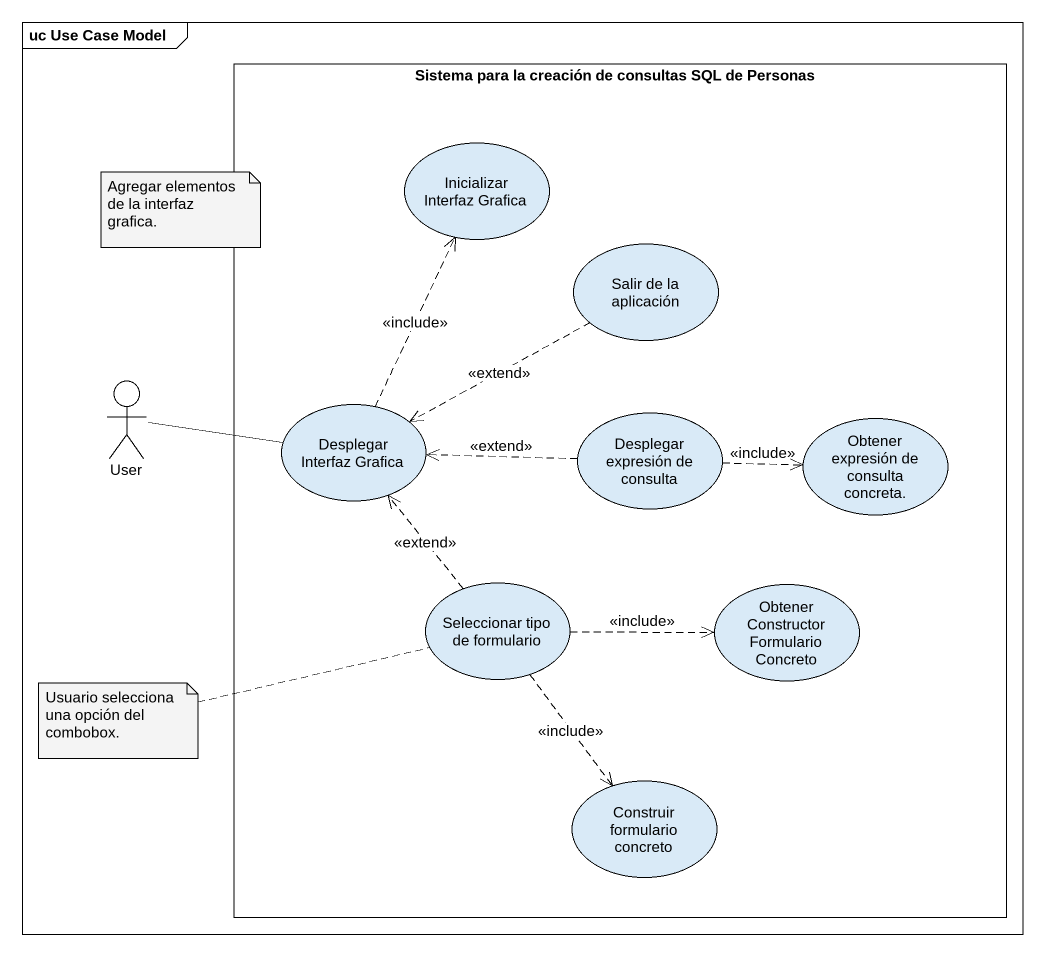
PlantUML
@startuml
mainframe uc Use Case Model
rectangle "Sistema para la creación de consultas SQL de Personas" as Sistema_para_la_creación_de {
  usecase "Inicializar Interfaz Grafica" as Inicializar_Interfaz_Grafica
  usecase "Salir de la aplicación" as Salir_de_la_aplicación
  usecase "Desplegar Interfaz Grafica" as Desplegar_Interfaz_Grafica
  usecase "Desplegar expresión de consulta" as Desplegar_expresión_de
  usecase "Obtener expresión de consulta concreta." as Obtener_expresión_de
  usecase "Seleccionar tipo de formulario" as Seleccionar_tipo_de
  usecase "Obtener Constructor Formulario Concreto" as Obtener_Constructor
  usecase "Construir formulario concreto" as Construir_formulario
}
actor User
Salir_de_la_aplicación .left.> Desplegar_Interfaz_Grafica : <<extend>>
User -right- Desplegar_Interfaz_Grafica
Desplegar_Interfaz_Grafica .up.> Inicializar_Interfaz_Grafica : <<include>>
Desplegar_expresión_de .left.> Desplegar_Interfaz_Grafica : <<extend>>
Desplegar_expresión_de .right.> Obtener_expresión_de : <<include>>
Seleccionar_tipo_de .up.> Desplegar_Interfaz_Grafica : <<extend>>
Seleccionar_tipo_de .right.> Obtener_Constructor : <<include>>
Seleccionar_tipo_de ..> Construir_formulario : <<include>>
note as N1
  Agregar elementos de la interfaz grafica.
end note
note left of Seleccionar_tipo_de : Usuario selecciona una opción del combobox.
@enduml
